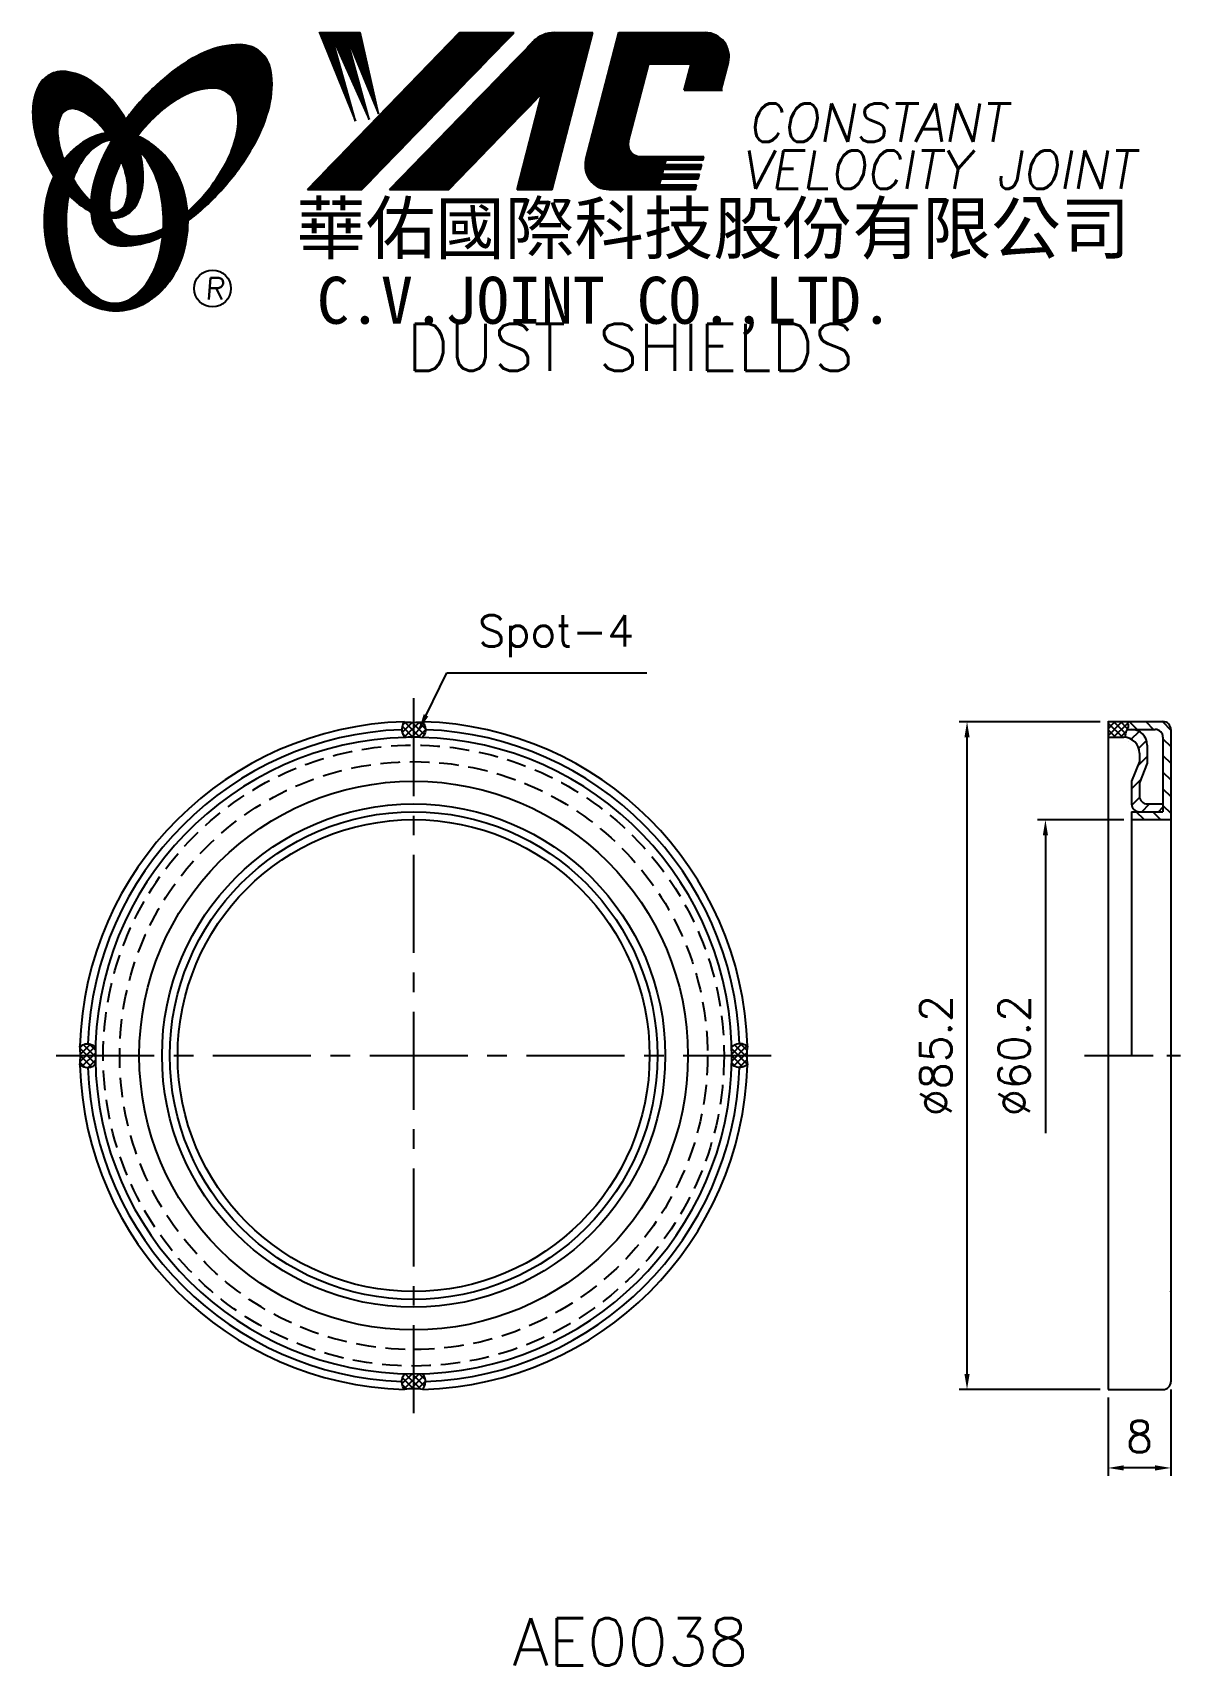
# Model space of a CAD drawing. Extents: x 87 to 235, y -6 to 203.
import ezdxf
from ezdxf.enums import TextEntityAlignment as Align

# ---------------------------------------------------------------- set-up
doc = ezdxf.new("R2010")
doc.units = 0
doc.header["$LTSCALE"] = 10
doc.header["$MEASUREMENT"] = 0
doc.linetypes.add('CENTER', pattern=[2, 1.25, -0.25, 0.25, -0.25])
doc.linetypes.add('HIDDEN', pattern=[0.375, 0.25, -0.125])
doc.layers.get('0').update_dxf_attribs({"linetype": 'CONTINUOUS'})
doc.layers.get('DEFPOINTS').update_dxf_attribs({"linetype": 'CONTINUOUS'})
doc.layers.add('4', color=4, linetype='CONTINUOUS')
doc.styles.add('CHINA', font='KAIU.TTF')
doc.styles.add('ITALICC', font='simplex.shx')
doc.dimstyles.new('STANDARD$0', dxfattribs={"dimtxt": 4, "dimasz": 2, "dimexe": 1, "dimexo": 1, "dimgap": 2, "dimtad": 1, "dimdec": 4, "dimzin": 10, "dimtxsty": 'ITALICC', "dimcen": 2, "dimclrd": 5, "dimclre": 5, "dimclrt": 18, "dimaunit": 1, "dimazin": 3, "dimtp": 0.1, "dimtfac": 0.7, "dimtdec": 4, "dimtmove": 0, "dimatfit": 3, "dimtolj": 1, "dimtzin": 10})
doc.dimstyles.new('STANDARD$7', dxfattribs={"dimtxt": 4, "dimasz": 2, "dimexe": 1, "dimexo": 1, "dimgap": 2, "dimtad": 1, "dimdec": 4, "dimzin": 10, "dimtxsty": 'ITALICC', "dimcen": -2, "dimclrd": 5, "dimclre": 5, "dimclrt": 18, "dimaunit": 1, "dimazin": 3, "dimtp": 2, "dimtfac": 0.75, "dimtdec": 4, "dimtmove": 0, "dimatfit": 3, "dimtolj": 1, "dimtzin": 10})
pattern_1 = [(45, (156.22204, -41.076713), (-0.00727476112, 0.00727476112), [])]
pattern_2 = [(45, (-12.368505, -4.772304), (-0.00883883476, 0.00883883476), [])]

# ---------------------------------------------------------------- blocks, each defined once
blk = doc.blocks.new('*D14')
at = {"color": 5, "linetype": 'BYBLOCK'}
for p, q in [((225.87, 102.26), (214.87, 102.26)), ((215.87, 100.26), (215.87, 62.26))]:
    blk.add_line(p, q, dxfattribs=at)
blk.add_solid([(215.54, 100.26), (216.2, 100.26), (215.87, 102.26)], dxfattribs=at)
at = {"layer": 'DEFPOINTS', "color": 0, "linetype": 'BYBLOCK'}
for p in [(215.87, 102.26), (226.87, 102.26), (223.87, 42.06)]:
    blk.add_point(p, dxfattribs=at)
at = {"color": 18, "linetype": 'BYBLOCK', "insert": (211.87, 72.16), "char_height": 4, "attachment_point": 5, "rotation": 90, "style": 'ITALICC'}
blk.add_mtext('\\A1;∅60.2', dxfattribs=at)
blk = doc.blocks.new('*D15')
at = {"color": 5, "linetype": 'BYBLOCK'}
for p, q in [((222.87, 114.76), (204.87, 114.76)), ((205.87, 31.56), (205.87, 112.76)), ((222.87, 29.56), (204.87, 29.56))]:
    blk.add_line(p, q, dxfattribs=at)
for points in [[(205.54, 112.76), (206.2, 112.76), (205.87, 114.76)], [(205.54, 31.56), (206.2, 31.56), (205.87, 29.56)]]:
    blk.add_solid(points, dxfattribs=at)
at = {"layer": 'DEFPOINTS', "color": 0, "linetype": 'BYBLOCK'}
for p in [(205.87, 114.76), (223.87, 114.76), (223.87, 29.56)]:
    blk.add_point(p, dxfattribs=at)
at = {"color": 18, "linetype": 'BYBLOCK', "insert": (201.87, 72.16), "char_height": 4, "attachment_point": 5, "rotation": 90, "style": 'ITALICC'}
blk.add_mtext('\\A1;∅85.2', dxfattribs=at)
blk = doc.blocks.new('*D16')
at = {"color": 5, "linetype": 'BYBLOCK'}
for p, q in [((231.87, 29.56), (231.87, 18.56)), ((223.87, 28.56), (223.87, 18.56)), ((229.87, 19.56), (225.87, 19.56))]:
    blk.add_line(p, q, dxfattribs=at)
for points in [[(225.87, 19.9), (225.87, 19.23), (223.87, 19.56)], [(229.87, 19.9), (229.87, 19.23), (231.87, 19.56)]]:
    blk.add_solid(points, dxfattribs=at)
at = {"layer": 'DEFPOINTS', "color": 0, "linetype": 'BYBLOCK'}
for p in [(223.87, 29.56), (231.87, 30.56), (223.87, 19.56)]:
    blk.add_point(p, dxfattribs=at)
at = {"color": 18, "linetype": 'BYBLOCK', "insert": (227.87, 23.56), "char_height": 4, "attachment_point": 5, "style": 'ITALICC'}
blk.add_mtext('\\A1;8', dxfattribs=at)

msp = doc.modelspace()

# ---------------------------------------------------------------- hatches: boundary and pattern name
at = {"layer": '4', "linetype": 'CONTINUOUS'}
h = msp.add_hatch(dxfattribs=at)
h.set_pattern_fill('ANSI31', color=5, scale=0.1, style=0)
h.set_pattern_definition(pattern_2)
h.paths.add_polyline_path([(148.0902, 202.65868), (141.13289, 202.65868), (121.71629, 182.65492), (128.67359, 182.65492)])
h.paths.add_polyline_path([(151.63709, 194.89311), (148.45672, 182.65492), (152.9377, 182.65492), (158.13614, 202.65868), (153.23941, 202.65868, 0.202785967), (150.50534, 201.50226), (132.21121, 182.65492), (139.75812, 182.65492)])
h.paths.add_polyline_path([(165.2642, 198.66026), (170.65792, 198.66026), (169.7889, 195.31625), (174.50572, 195.31625), (175.42244, 198.84381, 0.490800957), (172.47224, 202.65868), (161.43792, 202.65868), (157.23087, 186.46979, 0.490800957), (160.18107, 182.65492), (171.21538, 182.65492), (171.36983, 183.24923), (166.65301, 183.24923), (166.84638, 183.99332), (171.5632, 183.99332), (171.72175, 184.60345), (167.00493, 184.60345), (167.16618, 185.22392), (171.883, 185.22392), (172.03918, 185.82491), (167.32236, 185.82491), (167.47916, 186.42829), (172.19598, 186.42829), (172.31271, 186.87749), (164.17296, 186.87749, -0.490800957), (162.69786, 188.78492)])
h = msp.add_hatch(dxfattribs=at)
h.set_pattern_fill('ANSI31', color=1, scale=0.1, style=0)
h.set_pattern_definition(pattern_2)
h.paths.add_polyline_path([(128.44826, 202.65868), (123.27094, 202.65868), (127.8417, 191.35494), (124.77576, 202.31292), (129.6105, 191.5906), (126.66249, 202.31292), (130.78971, 192.29757)])
h = msp.add_hatch(dxfattribs=at)
h.set_pattern_fill('ANSI31', color=5, scale=0.082305, style=0)
h.set_pattern_definition([(45, (-12.368505, -4.772304), (-0.00727476112, 0.00727476112), [])])
h.paths.add_polyline_path([(109.66697, 195.5962, -0.172879177), (111.60844, 194.93763, -0.172879177), (112.69573, 193.19958, -0.104527385), (112.72351, 189.87139, -0.065680101), (111.55398, 186.46944, -0.051823203), (109.11356, 182.62705, -0.044272532), (106.43859, 179.80071, -0.020203161), (106.49218, 178.66279, 0.006517006), (106.89673, 178.97487, 0.049863361), (111.45015, 183.38793, 0.049863361), (115.03979, 188.6151, 0.063682799), (116.86083, 193.24244, 0.103597411), (117.05013, 197.82641, 0.177892575), (115.70152, 200.19669, 0.177892575), (113.13913, 201.13002, 0.103597411), (108.65133, 200.17697, 0.063682799), (104.39359, 197.6079, 0.049863361), (99.84017, 193.19484, 0.016070017), (98.56947, 191.58853, -0.007061632), (98.81675, 191.15149, -0.031648676), (99.76934, 189.11492, -0.008069351), (100.20124, 189.67923, -0.051823203), (103.37962, 192.93768, -0.065680101), (106.42155, 194.85804, -0.104527385)])
h.paths.add_polyline_path([(96.5913, 182.43488, -0.065680101), (97.76083, 185.83684, -0.006063428), (98.00477, 186.31185, 0.027613469), (97.27793, 187.89992, 0.017011252), (96.74451, 188.8349, 0.007829282), (96.25053, 187.96767, 0.063682799), (94.42948, 183.34033, 0.103597411), (94.24019, 178.75635, 0.177892575), (95.58879, 176.38608, 0.177892575), (98.15118, 175.45275, 0.103597411), (102.63898, 176.4058, 0.008811776), (103.26595, 176.69587, 0.013922709), (103.34327, 177.66568, -0.009086703), (102.89326, 177.44824, -0.104527385), (99.64784, 176.71007, -0.172879177), (97.70637, 177.36864, -0.172879177), (96.61907, 179.10669, -0.104527385)])
h = msp.add_hatch(dxfattribs=at)
h.set_pattern_fill('ANSI31', color=3, scale=0.082305, style=0)
h.set_pattern_definition(pattern_1)
h.paths.add_polyline_path([(93.87046, 196.64704, 0.106488277), (90.92858, 197.68561, 0.158297415), (88.83838, 197.29057, 0.158297415), (87.37905, 195.74288, 0.106488277), (86.66824, 192.70511, 0.071723199), (87.08628, 189.39215, 0.058080454), (88.63127, 185.57677, 0.058080454), (91.01231, 182.21897, 0.071723199), (93.57756, 180.08122, 0.020895977), (94.11774, 179.77923, -0.030777155), (94.10183, 181.15545, -0.042059526), (93.00548, 182.31821, -0.04691039), (91.38631, 184.79936, -0.04691039), (90.25803, 187.53885, -0.060581117), (89.85593, 189.80092, -0.10187153), (90.16755, 191.88912, -0.185892489), (90.94764, 192.78076, -0.185892489), (92.12429, 192.91888, -0.10187153), (94.02194, 191.99334, -0.060581117), (95.65877, 190.38107, -0.04691039), (97.27793, 187.89992, -0.04691039), (98.40621, 185.16044, -0.060581117), (98.80831, 182.89837, -0.10187153), (98.49669, 180.81017, -0.185892489), (97.7166, 179.91853, -0.185892489), (96.53996, 179.78041, -0.002013383), (96.49916, 179.79103, 0.021593804), (96.61907, 179.10669, 0.006477741), (96.63708, 179.02966, 0.14950097), (98.60963, 179.43769, 0.158297415), (100.06897, 180.98538, 0.106488277), (100.77978, 184.02315, 0.071723199), (100.36173, 187.33611, 0.058080454), (98.81675, 191.15149, 0.058080454), (96.4357, 194.50928, 0.071723199)])
h = msp.add_hatch(dxfattribs=at)
h.set_pattern_fill('ANSI31', color=1, scale=0.082305, style=0)
h.set_pattern_definition(pattern_1)
h.paths.add_polyline_path([(94.96409, 188.32359, -0.120168026), (96.65588, 188.97698, 0.016865385), (96.05612, 189.85972, 0.076648372), (93.89989, 189.1408, 0.104809576), (90.81544, 186.6277, 0.005838257), (90.64849, 186.4155, 0.028089978), (91.38631, 184.79936, 0.014237292), (91.82844, 184.01432, -0.045767751), (92.75362, 185.95116, -0.106890197)])
h.paths.add_polyline_path([(90.93272, 178.56897, -0.048711043), (91.26282, 181.94931, -0.007865741), (91.01231, 182.21897, -0.037695478), (89.37644, 184.33773, 0.03042545), (88.85111, 183.03376, 0.080710289), (88.12568, 178.56897, 0.080710289), (88.85111, 174.10418, 0.089265679), (90.81544, 170.51024, 0.104809576), (93.89989, 167.99714, 0.11926607), (97.30908, 167.1722, 0.11926607), (100.71828, 167.99714, 0.104809576), (103.80273, 170.51024, 0.089265679), (105.76705, 174.10418, 0.080710289), (106.49249, 178.56897, 0.080710289), (105.76705, 183.03376, 0.089265679), (103.80273, 186.6277, 0.104809576), (100.71828, 189.1408, 0.025513357), (100.02504, 189.45355, 0.004818181), (99.76934, 189.11492, -0.023722145), (100.31055, 187.51817, -0.065307489), (101.54573, 185.95116, -0.073950765), (102.85818, 182.75343, -0.060532391), (103.36664, 178.56897, -0.060532391), (102.85818, 174.38451, -0.073950765), (101.54573, 171.18678, -0.106890197), (99.33527, 168.81435, -0.153118262), (97.14968, 168.12897, -0.153118262), (94.96409, 168.81435, -0.106890197), (92.75362, 171.18678, -0.073950765), (91.44117, 174.38451, -0.060532391)])
h = msp.add_hatch(dxfattribs=at)
h.set_pattern_fill('ANSI37', color=5, scale=5, style=0)
h.set_pattern_definition([(45, (-12.9651, -4.21916), (-0.4419417, 0.4419417), []), (135, (-12.9651, -4.21916), (-0.4419417, -0.4419417), [])])
edge = h.paths.add_edge_path()
edge.add_spline(control_points=[(134.08666, 114.74819), (133.95391, 114.53663), (133.70154, 114.046), (133.77174, 113.25494), (134.04949, 112.87559), (134.1638, 112.74955)], knot_values=[0.361797507, 0.361797507, 0.361797507, 0.361797507, 1.100707436, 2.016628334, 2.524606149, 2.524606149, 2.524606149, 2.524606149], degree=3, periodic=0)
edge.add_arc((135.26867, 72.16459), 40.6, 91.3207238, 91.5594186, ccw=False)
edge.add_arc((135.26867, 103.34773), 9.45251, 90, 95.6815174, ccw=False)
edge.add_line((135.26867, 112.80024), (135.26867, 114.67399))
edge.add_arc((135.26867, 124.1265), 9.45251, 262.8165076, 270, ccw=False)
edge = h.paths.add_edge_path()
edge.add_spline(control_points=[(136.37354, 112.74955), (136.48785, 112.87559), (136.7656, 113.25494), (136.8358, 114.046), (136.58343, 114.53663), (136.45068, 114.74819)], knot_values=[0.361797507, 0.361797507, 0.361797507, 0.361797507, 0.869775322, 1.78569622, 2.524606149, 2.524606149, 2.524606149, 2.524606149], degree=3, periodic=0)
edge.add_arc((135.26867, 124.1265), 9.45251, 270, 277.1834924, ccw=False)
edge.add_line((135.26867, 114.67399), (135.26867, 112.80024))
edge.add_arc((135.26867, 103.34773), 9.45251, 84.3184826, 90, ccw=False)
edge.add_arc((135.26867, 72.16459), 40.6, 88.4405814, 88.6792762, ccw=False)
edge = h.paths.add_edge_path()
edge.add_arc((187.23058, 72.16459), 9.45251, 172.8165076, 180, ccw=False)
edge.add_spline(control_points=[(177.85227, 73.3466), (177.64071, 73.47934), (177.15008, 73.73171), (176.35902, 73.66152), (175.97967, 73.38377), (175.85363, 73.26946)], knot_values=[0.361797507, 0.361797507, 0.361797507, 0.361797507, 1.100707436, 2.016628334, 2.524606149, 2.524606149, 2.524606149, 2.524606149], degree=3, periodic=0)
edge.add_arc((135.26867, 72.16459), 40.6, 0, 1.5594186, ccw=False)
edge.add_line((175.86867, 72.16459), (177.77807, 72.16459))
edge = h.paths.add_edge_path()
edge.add_arc((135.26867, 72.16459), 40.6, -1.5594186, 0, ccw=False)
edge.add_spline(control_points=[(175.85363, 71.05971), (175.97967, 70.94541), (176.35902, 70.66766), (177.15008, 70.59746), (177.64071, 70.84983), (177.85227, 70.98258)], knot_values=[0.361797507, 0.361797507, 0.361797507, 0.361797507, 0.869775322, 1.78569622, 2.524606149, 2.524606149, 2.524606149, 2.524606149], degree=3, periodic=0)
edge.add_arc((187.23058, 72.16459), 9.45251, 180, 187.1834924, ccw=False)
edge.add_line((177.77807, 72.16459), (175.86867, 72.16459))
edge = h.paths.add_edge_path()
edge.add_spline(control_points=[(136.45068, 29.58099), (136.58343, 29.79255), (136.8358, 30.28317), (136.7656, 31.07424), (136.48785, 31.45359), (136.37354, 31.57962)], knot_values=[0.361797507, 0.361797507, 0.361797507, 0.361797507, 1.100707436, 2.016628334, 2.524606149, 2.524606149, 2.524606149, 2.524606149], degree=3, periodic=0)
edge.add_arc((135.26867, 72.16459), 40.6, 270, 271.5594186, ccw=False)
edge.add_line((135.26867, 31.56459), (135.26867, 29.65518))
edge.add_arc((135.26867, 20.20267), 9.45251, 82.8165076, 90, ccw=False)
edge = h.paths.add_edge_path()
edge.add_arc((135.26867, 72.16459), 40.6, 268.4405814, 270, ccw=False)
edge.add_spline(control_points=[(134.1638, 31.57962), (134.04949, 31.45359), (133.77174, 31.07424), (133.70154, 30.28317), (133.95391, 29.79255), (134.08666, 29.58099)], knot_values=[0.361797507, 0.361797507, 0.361797507, 0.361797507, 0.869775322, 1.78569622, 2.524606149, 2.524606149, 2.524606149, 2.524606149], degree=3, periodic=0)
edge.add_arc((135.26867, 20.20267), 9.45251, 90, 97.1834924, ccw=False)
edge.add_line((135.26867, 29.65518), (135.26867, 31.56459))
edge = h.paths.add_edge_path()
edge.add_arc((135.26867, 72.16459), 40.6, 178.4405814, 180, ccw=False)
edge.add_spline(control_points=[(94.68371, 73.26946), (94.55767, 73.38377), (94.17832, 73.66152), (93.38725, 73.73171), (92.89663, 73.47934), (92.68507, 73.3466)], knot_values=[0.361797507, 0.361797507, 0.361797507, 0.361797507, 0.869775322, 1.78569622, 2.524606149, 2.524606149, 2.524606149, 2.524606149], degree=3, periodic=0)
edge.add_arc((83.30675, 72.16459), 9.45251, 0, 7.1834924, ccw=False)
edge.add_line((92.75927, 72.16459), (94.66867, 72.16459))
edge = h.paths.add_edge_path()
edge.add_spline(control_points=[(92.68507, 70.98258), (92.89663, 70.84983), (93.38725, 70.59746), (94.17832, 70.66766), (94.55767, 70.94541), (94.68371, 71.05971)], knot_values=[0.361797507, 0.361797507, 0.361797507, 0.361797507, 1.100707436, 2.016628334, 2.524606149, 2.524606149, 2.524606149, 2.524606149], degree=3, periodic=0)
edge.add_arc((135.26867, 72.16459), 40.6, 180, 181.5594186, ccw=False)
edge.add_line((94.66867, 72.16459), (92.75927, 72.16459))
edge.add_arc((83.30675, 72.16459), 9.45251, -7.1834924, 0, ccw=False)
h = msp.add_hatch(dxfattribs=at)
h.set_pattern_fill('ANSI37', color=5, scale=5, style=0)
h.set_pattern_definition([(45, (-12.6483, -4.21916), (-0.4419417, 0.4419417), []), (135, (-12.6483, -4.21916), (-0.4419417, -0.4419417), [])])
edge = h.paths.add_edge_path()
edge.add_spline(control_points=[(226.05613, 112.76459), (226.03253, 112.97202), (226.05646, 113.41199), (226.53467, 114.03595), (226.40426, 114.51649), (226.29728, 114.76459)], knot_values=[0.38405851, 0.38405851, 0.38405851, 0.38405851, 1.010375666, 1.744368223, 2.504961007, 2.504961007, 2.504961007, 2.504961007], degree=3, periodic=0)
edge.add_line((226.29728, 114.76459), (223.86867, 114.76459))
edge.add_line((223.86867, 114.76459), (223.86867, 112.76459))
edge.add_line((223.86867, 112.76459), (225.86867, 112.76459))
edge.add_arc((225.86867, 110.76459), 2, 84.6262481, 90, ccw=False)
h = msp.add_hatch(dxfattribs=at)
h.set_pattern_fill('ANSI31', color=5, scale=12, angle=90, style=0)
h.set_pattern_definition([(135, (-12.9651, -4.2192), (-1.06066, -1.06066), [])])
edge = h.paths.add_edge_path()
edge.add_arc((230.86867, 113.76459), 1, 0, 90)
edge.add_line((230.86867, 114.76459), (226.29728, 114.76459))
edge.add_spline(control_points=[(226.29728, 114.76459), (226.40426, 114.51649), (226.4968, 114.17549), (226.35397, 113.85505), (226.30806, 113.76459)], knot_values=[0.38405851, 0.38405851, 0.38405851, 0.38405851, 1.144651294, 1.444655908, 1.444655908, 1.444655908, 1.444655908], degree=3, periodic=0)
edge.add_line((226.30806, 113.76459), (229.86867, 113.76459))
edge.add_arc((229.86867, 112.76459), 1, 0, 90, ccw=False)
edge.add_line((230.86867, 112.76459), (230.86867, 103.26459))
edge.add_line((230.86867, 103.26459), (227.86867, 103.26459))
edge.add_line((227.86867, 103.26459), (226.86867, 103.26459))
edge.add_line((226.86867, 103.26459), (226.86867, 102.26459))
edge.add_line((226.86867, 102.26459), (231.86867, 102.26459))
edge.add_line((231.86867, 102.26459), (231.86867, 113.76459))
h = msp.add_hatch(dxfattribs=at)
h.set_pattern_fill('ANSI31', color=5, scale=12, style=0)
h.set_pattern_definition([(45, (-12.9651, -4.2192), (-1.06066, 1.06066), [])])
edge = h.paths.add_edge_path()
edge.add_line((228.86867, 109.47201), (228.86867, 111.76459))
edge.add_arc((226.86867, 111.76459), 2, 0, 90)
edge.add_line((226.86867, 113.76459), (226.30806, 113.76459))
edge.add_spline(control_points=[(226.30806, 113.76459), (226.24164, 113.63373), (226.05118, 113.31496), (226.03253, 112.97202), (226.05613, 112.76459)], knot_values=[1.444655908, 1.444655908, 1.444655908, 1.444655908, 1.878643851, 2.504961007, 2.504961007, 2.504961007, 2.504961007], degree=3, periodic=0)
edge.add_arc((225.86867, 110.76459), 2, 0, 84.6081206, ccw=False)
edge.add_line((227.86867, 110.76459), (227.86867, 109.66459))
edge.add_line((227.86867, 109.66459), (226.86867, 107.16459))
edge.add_line((226.86867, 107.16459), (226.86867, 104.26459))
edge.add_arc((227.86867, 104.26459), 1, 180, 270)
edge.add_line((227.86867, 103.26459), (230.86867, 103.26459))
edge.add_line((230.86867, 103.26459), (230.86867, 104.26459))
edge.add_line((230.86867, 104.26459), (228.86867, 104.26459))
edge.add_arc((228.86867, 105.26459), 1, 180, 270, ccw=False)
edge.add_line((227.86867, 105.26459), (227.86867, 106.97201))
edge.add_line((227.86867, 106.97201), (228.86867, 109.47201))

# ---------------------------------------------------------------- linework, layer by layer
at = {"layer": '4', "color": 5, "linetype": 'CONTINUOUS'}
for p, q in [((121.71629, 182.65492), (141.13289, 202.65868)), ((128.67359, 182.65492), (148.0902, 202.65868)), ((141.13289, 202.65868), (148.0902, 202.65868)), ((152.9377, 182.65492), (158.13614, 202.65868)), ((153.23941, 202.65868), (158.13614, 202.65868)), ((157.23087, 186.46979), (161.43792, 202.65868)), ((161.43792, 202.65868), (172.47224, 202.65868)), ((132.21121, 182.65492), (150.50534, 201.50226)), ((162.69786, 188.78492), (165.2642, 198.66026)), ((165.2642, 198.66026), (170.65792, 198.66026)), ((169.7889, 195.31625), (170.65792, 198.66026)), ((174.50572, 195.31625), (175.42244, 198.84381)), ((139.75812, 182.65492), (151.63709, 194.89311)), ((148.45672, 182.65492), (151.63709, 194.89311)), ((169.7889, 195.31625), (174.65615, 195.31625)), ((164.17296, 186.87749), (172.31271, 186.87749)), ((167.32236, 185.82491), (167.47916, 186.42829)), ((167.32236, 185.82491), (172.03918, 185.82491)), ((167.47916, 186.42829), (172.19598, 186.42829)), ((171.883, 185.22392), (172.03918, 185.82491)), ((172.19598, 186.42829), (172.31271, 186.87749)), ((166.65301, 183.24923), (166.84638, 183.99332)), ((166.84638, 183.99332), (171.5632, 183.99332)), ((167.00493, 184.60345), (167.16618, 185.22392)), ((167.00493, 184.60345), (171.72175, 184.60345)), ((167.16618, 185.22392), (171.883, 185.22392)), ((171.5632, 183.99332), (171.72175, 184.60345)), ((121.71629, 182.65492), (128.67359, 182.65492)), ((132.21121, 182.65492), (139.75812, 182.65492)), ((148.45672, 182.65492), (152.9377, 182.65492)), ((160.18107, 182.65492), (171.21538, 182.65492)), ((166.65301, 183.24923), (171.36983, 183.24923)), ((171.21538, 182.65492), (171.36983, 183.24923))]:
    msp.add_line(p, q, dxfattribs=at)
at = {"layer": '4', "color": 1, "linetype": 'CONTINUOUS'}
for p, q in [((123.27094, 202.65868), (127.8417, 191.35494)), ((123.27094, 202.65868), (128.44826, 202.65868)), ((127.8417, 191.35494), (124.77576, 202.31292)), ((124.77576, 202.31292), (129.6105, 191.5906)), ((129.6105, 191.5906), (126.66249, 202.31292)), ((126.66249, 202.31292), (130.78971, 192.29757)), ((130.78971, 192.29757), (128.44826, 202.65868))]:
    msp.add_line(p, q, dxfattribs=at)
at = {"layer": '4', "color": 5, "linetype": 'CENTER'}
for p, q in [((135.26867, 117.76459), (135.26867, 26.56459)), ((89.66867, 72.16459), (180.86867, 72.16459))]:
    msp.add_line(p, q, dxfattribs=at)
at = {"layer": '4', "color": 7, "linetype": 'CONTINUOUS'}
for p, q in [((223.86867, 114.76459), (223.86867, 29.56459)), ((223.86867, 114.76459), (230.86867, 114.76459)), ((223.86867, 112.76459), (225.86867, 112.76459)), ((226.30806, 113.76459), (229.86867, 113.76459)), ((226.30806, 113.76459), (226.86867, 113.76459)), ((230.86867, 112.76459), (230.86867, 103.26459)), ((231.86867, 113.76459), (231.86867, 30.56459)), ((227.86867, 110.76459), (227.86867, 109.66459)), ((228.86867, 111.76459), (228.86867, 109.47201)), ((227.86867, 109.66459), (226.86867, 107.16459)), ((227.86867, 110.21662), (227.86867, 109.66459)), ((228.86867, 109.47201), (227.86867, 106.97201)), ((226.86867, 107.16459), (226.86867, 104.26459)), ((227.86867, 106.97201), (227.86867, 105.26459)), ((228.86867, 104.26459), (230.86867, 104.26459)), ((230.86867, 104.26459), (230.86867, 103.26459)), ((226.86867, 103.26459), (226.86867, 72.16459)), ((226.86867, 103.26459), (230.86867, 103.26459)), ((226.86867, 102.26459), (231.86867, 102.26459)), ((227.86867, 103.26459), (230.86867, 103.26459)), ((223.86867, 29.56459), (230.86867, 29.56459))]:
    msp.add_line(p, q, dxfattribs=at)
at = {"layer": '4', "color": 5, "linetype": 'CENTER', "ltscale": 0.7}
msp.add_line((220.86867, 72.16459), (234.86867, 72.16459), dxfattribs=at)
at = {"layer": '4', "color": 5, "linetype": 'CONTINUOUS'}
for points in [[(106.49218, 178.66279, 0.006517006), (106.89673, 178.97487, 0.049863361), (111.45015, 183.38793, 0.049863361), (115.03979, 188.6151, 0.063682799), (116.86083, 193.24244, 0.103597411), (117.05013, 197.82641, 0.177892575), (115.70152, 200.19669, 0.177892575), (113.13913, 201.13002, 0.103597411), (108.65133, 200.17697, 0.063682799), (104.39359, 197.6079, 0.049863361), (99.84017, 193.19484, 0.016070017), (98.56947, 191.58853)], [(106.43859, 179.80071, 0.044272532), (109.11356, 182.62705, 0.051823203), (111.55398, 186.46944, 0.065680101), (112.72351, 189.87139, 0.104527385), (112.69573, 193.19958, 0.172879177), (111.60844, 194.93763, 0.172879177), (109.66697, 195.5962, 0.104527385), (106.42155, 194.85804, 0.065680101), (103.37962, 192.93768, 0.051823203), (100.20124, 189.67923, 0.008069351), (99.76934, 189.11492)], [(96.74451, 188.8349, 0.007829282), (96.25053, 187.96767, 0.063682799), (94.42948, 183.34033, 0.103597411), (94.24019, 178.75635, 0.177892575), (95.58879, 176.38608, 0.177892575), (98.15118, 175.45275, 0.103597411), (102.63898, 176.4058, 0.008811776), (103.26595, 176.69587, 0.008811776)], [(98.00477, 186.31185, 0.006063428), (97.76083, 185.83684, 0.065680101), (96.5913, 182.43488, 0.104527385), (96.61907, 179.10669, 0.172879177), (97.70637, 177.36864, 0.172879177), (99.64784, 176.71007, 0.104527385), (102.89326, 177.44824, 0.009086703), (103.34327, 177.66568, 0.009086703)]]:
    msp.add_lwpolyline(points, format="xyb", dxfattribs=at)
at = {"layer": '4', "color": 3, "linetype": 'CONTINUOUS'}
for points in [[(96.63708, 179.02966, 0.14950097), (98.60963, 179.43769, 0.158297415), (100.06897, 180.98538, 0.106488277), (100.77978, 184.02315, 0.071723199), (100.36173, 187.33611, 0.058080454), (98.81675, 191.15149, 0.058080454), (96.4357, 194.50928, 0.071723199), (93.87046, 196.64704, 0.106488277), (90.92858, 197.68561, 0.158297415), (88.83838, 197.29057, 0.158297415), (87.37905, 195.74288, 0.106488277), (86.66824, 192.70511, 0.071723199), (87.08628, 189.39215, 0.058080454), (88.63127, 185.57677, 0.058080454), (91.01231, 182.21897, 0.071723199), (93.57756, 180.08122, 0.020895977), (94.11774, 179.77923, 0.020895977)], [(96.49916, 179.79103, 0.002013383), (96.53996, 179.78041, 0.185892489), (97.7166, 179.91853, 0.185892489), (98.49669, 180.81017, 0.10187153), (98.80831, 182.89837, 0.060581117), (98.40621, 185.16044, 0.04691039), (97.27793, 187.89992, 0.04691039), (95.65877, 190.38107, 0.060581117), (94.02194, 191.99334, 0.10187153), (92.12429, 192.91888, 0.185892489), (90.94764, 192.78076, 0.185892489), (90.16755, 191.88912, 0.10187153), (89.85593, 189.80092, 0.060581117), (90.25803, 187.53885, 0.04691039), (91.38631, 184.79936, 0.04691039), (93.00548, 182.31821, 0.042059526), (94.10183, 181.15545, 0.042059526)]]:
    msp.add_lwpolyline(points, format="xyb", dxfattribs=at)
at = {"layer": '4', "color": 1, "linetype": 'CONTINUOUS'}
for points in [[(96.05612, 189.85972, 0.076648372), (93.89989, 189.1408, 0.104809576), (90.81544, 186.6277, 0.005838257), (90.64849, 186.4155, 0.005838257)], [(89.37644, 184.33773, 0.03042545), (88.85111, 183.03376, 0.080710289), (88.12568, 178.56897, 0.080710289), (88.85111, 174.10418, 0.089265679), (90.81544, 170.51024, 0.104809576), (93.89989, 167.99714, 0.11926607), (97.30908, 167.1722, 0.11926607), (100.71828, 167.99714, 0.104809576), (103.80273, 170.51024, 0.089265679), (105.76705, 174.10418, 0.080710289), (106.49249, 178.56897, 0.080710289), (105.76705, 183.03376, 0.089265679), (103.80273, 186.6277, 0.104809576), (100.71828, 189.1408, 0.025513357), (100.02504, 189.45355, 0.025513357)], [(91.26282, 181.94931, 0.048711043), (90.93272, 178.56897, 0.060532391), (91.44117, 174.38451, 0.073950765), (92.75362, 171.18678, 0.106890197), (94.96409, 168.81435, 0.153118262), (97.14968, 168.12897, 0.153118262), (99.33527, 168.81435, 0.106890197), (101.54573, 171.18678, 0.073950765), (102.85818, 174.38451, 0.060532391), (103.36664, 178.56897, 0.060532391), (102.85818, 182.75343, 0.073950765), (101.54573, 185.95116, 0.065307489), (100.31055, 187.51817)], [(96.65588, 188.97698, 0.120168026), (94.96409, 188.32359, 0.106890197), (92.75362, 185.95116, 0.045767751), (91.82844, 184.01432, 0.045767751)]]:
    msp.add_lwpolyline(points, format="xyb", dxfattribs=at)
at = {"layer": '4', "color": 5, "linetype": 'CONTINUOUS'}
msp.add_circle((109.61332, 170.02325), 2.35282, dxfattribs=at)
at = {"layer": '4', "color": 5, "linetype": 'HIDDEN'}
for radius in [39.6, 37.5]:
    msp.add_circle((135.26867, 72.16459), radius, dxfattribs=at)
at = {"layer": '4', "color": 7, "linetype": 'CONTINUOUS'}
for radius in [35, 32.1, 31.1, 30.1]:
    msp.add_circle((135.26867, 72.16459), radius, dxfattribs=at)
at = {"layer": '4', "color": 5, "linetype": 'CONTINUOUS'}
for centre, radius, start, end in [((153.23941, 198.84844), 3.81024, 90, 135.8533387), ((172.47224, 199.61049), 3.04819, 345.4326059, 90), ((164.17296, 188.40158), 1.5241, 165.4326059, 270), ((160.18107, 185.70311), 3.04819, 165.4326059, 270)]:
    msp.add_arc(centre, radius, start, end, dxfattribs=at)
at = {"layer": '4', "color": 7, "linetype": 'CONTINUOUS'}
for centre, radius, start, end in [((135.26867, 72.16459), 42.6, 91.5899761, 178.4100239), ((135.26867, 124.1265), 9.45251, 262.8165076, 277.1834924), ((135.26867, 72.16459), 42.6, 1.5899761, 88.4100239), ((230.86867, 113.76459), 1, 360, 90), ((135.26867, 72.16459), 41.6, 92.0824473, 177.9175527), ((135.26867, 72.16459), 40.6, 91.3207238, 88.6792762), ((135.26867, 103.34773), 9.45251, 84.3184826, 95.6815174), ((135.26867, 72.16459), 41.6, 2.0824473, 87.9175527), ((225.86867, 110.76459), 2, 360, 90), ((226.86867, 111.76459), 2, 360, 90), ((229.86867, 112.76459), 1, 360, 90), ((227.86867, 104.26459), 1, 180, 270), ((228.86867, 105.26459), 1, 180, 270), ((83.30675, 72.16459), 9.45251, 352.8165076, 7.1834924), ((187.23058, 72.16459), 9.45251, 172.8165076, 187.1834924), ((135.26867, 72.16459), 42.6, 181.5899761, 268.4100239), ((135.26867, 72.16459), 42.6, 271.5899761, 358.4100239), ((135.26867, 72.16459), 41.6, 182.0824473, 267.9175527), ((135.26867, 72.16459), 41.6, 272.0824473, 357.9175527), ((135.26867, 20.20267), 9.45251, 82.8165076, 97.1834924), ((230.86867, 30.56459), 1, 270, 0)]:
    msp.add_arc(centre, radius, start, end, dxfattribs=at)
for points, knots in [([(134.08666, 114.74819), (133.95391, 114.53663), (133.70154, 114.046), (133.77174, 113.25494), (134.04949, 112.87559), (134.1638, 112.74955)], [0.361797507, 0.361797507, 0.361797507, 0.361797507, 1.100707436, 2.016628334, 2.524606149, 2.524606149, 2.524606149, 2.524606149]), ([(136.45068, 114.74819), (136.58343, 114.53663), (136.8358, 114.046), (136.7656, 113.25494), (136.48785, 112.87559), (136.37354, 112.74955)], [0.361797507, 0.361797507, 0.361797507, 0.361797507, 1.100707436, 2.016628334, 2.524606149, 2.524606149, 2.524606149, 2.524606149]), ([(226.29728, 114.76459), (226.40426, 114.51649), (226.53467, 114.03595), (226.05646, 113.41199), (226.03253, 112.97202), (226.05613, 112.76459)], [0.38405851, 0.38405851, 0.38405851, 0.38405851, 1.144651294, 1.878643851, 2.504961007, 2.504961007, 2.504961007, 2.504961007]), ([(92.68507, 73.3466), (92.89663, 73.47934), (93.38725, 73.73171), (94.17832, 73.66152), (94.55767, 73.38377), (94.68371, 73.26946)], [0.361797507, 0.361797507, 0.361797507, 0.361797507, 1.100707436, 2.016628334, 2.524606149, 2.524606149, 2.524606149, 2.524606149]), ([(177.85227, 73.3466), (177.64071, 73.47934), (177.15008, 73.73171), (176.35902, 73.66152), (175.97967, 73.38377), (175.85363, 73.26946)], [0.361797507, 0.361797507, 0.361797507, 0.361797507, 1.100707436, 2.016628334, 2.524606149, 2.524606149, 2.524606149, 2.524606149]), ([(92.68507, 70.98258), (92.89663, 70.84983), (93.38725, 70.59746), (94.17832, 70.66766), (94.55767, 70.94541), (94.68371, 71.05971)], [0.361797507, 0.361797507, 0.361797507, 0.361797507, 1.100707436, 2.016628334, 2.524606149, 2.524606149, 2.524606149, 2.524606149]), ([(177.85227, 70.98258), (177.64071, 70.84983), (177.15008, 70.59746), (176.35902, 70.66766), (175.97967, 70.94541), (175.85363, 71.05971)], [0.361797507, 0.361797507, 0.361797507, 0.361797507, 1.100707436, 2.016628334, 2.524606149, 2.524606149, 2.524606149, 2.524606149]), ([(134.08666, 29.58099), (133.95391, 29.79255), (133.70154, 30.28317), (133.77174, 31.07424), (134.04949, 31.45359), (134.1638, 31.57962)], [0.361797507, 0.361797507, 0.361797507, 0.361797507, 1.100707436, 2.016628334, 2.524606149, 2.524606149, 2.524606149, 2.524606149]), ([(136.45068, 29.58099), (136.58343, 29.79255), (136.8358, 30.28317), (136.7656, 31.07424), (136.48785, 31.45359), (136.37354, 31.57962)], [0.361797507, 0.361797507, 0.361797507, 0.361797507, 1.100707436, 2.016628334, 2.524606149, 2.524606149, 2.524606149, 2.524606149])]:
    msp.add_open_spline(points, degree=3, knots=knots, dxfattribs=at)
for p in [(231.86867, 102.26459), (231.86867, 42.06459)]:
    msp.add_point(p, dxfattribs=at)

# ---------------------------------------------------------------- texts
at = {"layer": '4', "color": 5, "linetype": 'CONTINUOUS', "style": 'ITALICC'}
for s, height, oblique, p in [('CONSTANT', 4.9, 10, (177.8651, 188.72539)), ('VELOCITY JOINT', 4.9, 10, (176.98687, 182.73)), ('R', 2.75625, 5, (108.65464, 168.61365))]:
    msp.add_text(s, height=height, dxfattribs=dict(at, oblique=oblique)).set_placement(p)
at = {"layer": '4', "color": 7, "linetype": 'CONTINUOUS', "style": 'CHINA'}
for s, height, p in [('華佑國際科技股份有限公司', 6.5, (120.30293, 174.46507)), ('C.V.JOINT CO.,LTD.', 6, (122.93156, 165.51885))]:
    msp.add_text(s, height=height, dxfattribs=at).set_placement(p)
at = {"layer": '4', "color": 18, "linetype": 'CONTINUOUS', "style": 'ITALICC'}
for s, p in [('DUST SHIELDS', (162.93429, 159.52603)), ('AE0038', (162.93429, -5.62136))]:
    msp.add_text(s, height=6, dxfattribs=at).set_placement(p, align=Align.CENTER)
at = {"layer": '4', "color": 18, "linetype": 'CONTINUOUS', "insert": (143.50711, 125.66564), "char_height": 4, "attachment_point": 4, "style": 'ITALICC'}
msp.add_mtext('\\A1;Spot-4', dxfattribs=at)

# ---------------------------------------------------------------- dimensions: what is measured, and where the dimension line sits
at = {"layer": '4', "color": 7, "linetype": 'CONTINUOUS'}
dim = msp.add_linear_dim(base=(205.86867, 114.76459), p1=(223.86867, 29.56459), p2=(223.86867, 114.76459), angle=90, text='%%C85.2', dimstyle='STANDARD$0', dxfattribs=at)
dim.commit()
dim.dimension.update_dxf_attribs({"geometry": '*D15', "text_midpoint": (201.86867, 72.16459)})
dim = msp.add_linear_dim(base=(215.86868, 102.26459), p1=(223.86867, 42.06459), p2=(226.86867, 102.26459), angle=90, text='%%C60.2', dimstyle='STANDARD$0', override={"dimcen": -2, "dimse1": 1, "dimsd1": 1}, dxfattribs=at)
dim.commit()
dim.dimension.update_dxf_attribs({"geometry": '*D14', "text_midpoint": (211.86868, 72.16459)})
dim = msp.add_linear_dim(base=(223.86867, 19.56455), p1=(231.86867, 30.56459), p2=(223.86867, 29.56459), text='8', dimstyle='STANDARD$0', dxfattribs=at)
dim.commit()
dim.dimension.update_dxf_attribs({"geometry": '*D16', "text_midpoint": (227.86867, 23.56455)})

# ---------------------------------------------------------------- leaders
at = {"layer": '4', "color": 5, "linetype": 'CONTINUOUS', "annotation_type": 0, "has_hookline": 1, "hookline_direction": 0, "text_width": 21.52381}
msp.add_leader([(135.96926, 113.77928), (139.50711, 120.99897), (141.50711, 120.99897)], dimstyle='STANDARD$7', dxfattribs=at)

doc.saveas('drawing.dxf')
